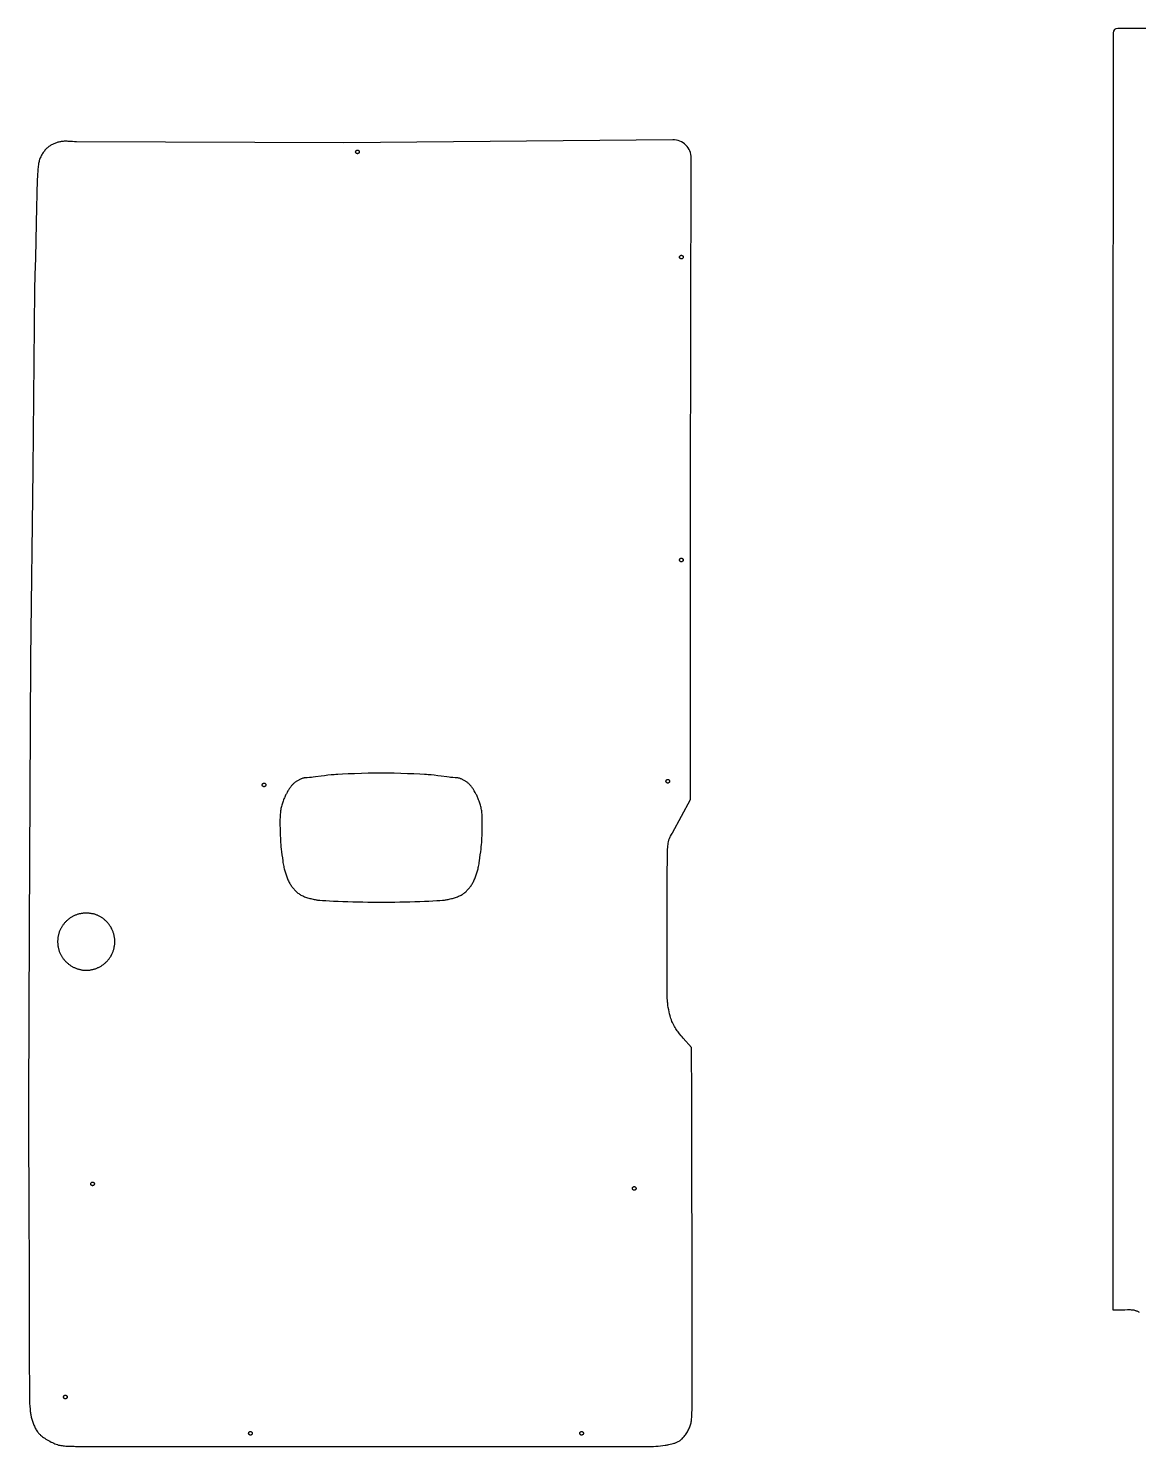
# Model space of a CAD drawing. Extents: x 358 to 7671, y 1345 to 7758.
# Drawn here: x 358 to 1582, y 1345 to 2909 of the extents above; entities that cross this region are included whole.
import ezdxf

# ---------------------------------------------------------------- set-up
doc = ezdxf.new("R2010")
doc.units = 0
doc.layers.add('Default Layer', color=1, linetype='CONTINUOUS')

msp = doc.modelspace()

# ---------------------------------------------------------------- linework, layer by layer
at = {"layer": 'Default Layer'}
msp.add_lwpolyline([(2154.3, 2908.7), (1558.8, 2908.7, 0.414055), (1553.8, 2903.7), (1553.5, 2437.1), (1553.5, 1966.2), (1553.5, 1495.4), (1555, 1495.4), (1556.5, 1495.4), (1559.8, 1495.5), (1563.2, 1495.6), (1566.5, 1495.7), (1569.6, 1495.8), (1571.1, 1495.8), (1572.5, 1495.8), (1573.7, 1495.7), (1574.8, 1495.7), (1575.7, 1495.6), (1576.1, 1495.5), (1576.5, 1495.4), (1577.2, 1495.2), (1577.9, 1495), (1578.5, 1494.8), (1579.2, 1494.6), (1579.9, 1494.3), (1580.5, 1494.1), (1581.2, 1493.8), (1581.8, 1493.5), (1582.5, 1493.1)], format="xyb", dxfattribs=at)
msp.add_lwpolyline([(1088.7, 2765.8, 0.417354), (1068.5, 2785.8), (705.7, 2782.6), (411.4, 2783.6), (410.2, 2783.7), (409.1, 2783.7), (406.8, 2783.8), (404.4, 2783.9), (402.1, 2784), (400.9, 2784.1), (399.8, 2784.1), (398.6, 2784.1), (397.6, 2784.1), (396.5, 2784), (395.5, 2783.9), (394.5, 2783.8), (393.6, 2783.6), (392.7, 2783.4), (391.8, 2783.2), (390.8, 2783), (389.9, 2782.7), (389, 2782.4), (388.1, 2782.1), (387.3, 2781.8), (386.4, 2781.5), (385.5, 2781.1), (384.7, 2780.7), (383.8, 2780.3), (383, 2779.8), (382.2, 2779.3), (381.4, 2778.8), (380.7, 2778.3), (380, 2777.7), (379.2, 2777.1), (378.5, 2776.4), (377.8, 2775.7), (377.1, 2775), (376.5, 2774.2), (375.8, 2773.4), (375.2, 2772.5), (374.5, 2771.6), (373.9, 2770.7), (373.3, 2769.8), (372.8, 2768.9), (372.3, 2767.9), (371.8, 2767), (371.3, 2766), (370.9, 2765), (370.5, 2764.1), (370.3, 2763.6), (370.2, 2763.1), (370, 2762.5), (369.9, 2761.9), (369.6, 2760.8), (369.4, 2759.5), (369.2, 2758.2), (369, 2756.8), (368.8, 2755.4), (368.7, 2753.9), (368.6, 2752.5), (368.5, 2751), (368.3, 2748), (368.2, 2745), (368, 2742.2), (367.9, 2740), (367.8, 2736.5), (367.6, 2731.7), (367.5, 2725.7), (367.1, 2711.1), (366.7, 2693.7), (365.9, 2655.4), (365.4, 2636.8), (365.1, 2620.2), (363.2, 2421.9), (360.7, 2213.9), (359.1, 1916.5), (358.2, 1724.5), (358.4, 1678.8), (358.5, 1626.9), (358.9, 1519.4), (359.1, 1471.2), (359.2, 1431.6), (359.3, 1416.2), (359.4, 1404.3), (359.5, 1396.4), (359.5, 1394.1), (359.5, 1393), (359.8, 1388.7), (360, 1386.6), (360.2, 1384.5), (360.3, 1383.4), (360.4, 1382.3), (360.6, 1381.3), (360.8, 1380.2), (361, 1379.2), (361.2, 1378.2), (361.4, 1377.1), (361.7, 1376.1), (362.4, 1374), (362.7, 1372.9), (363.1, 1371.8), (363.4, 1370.7), (363.9, 1369.6), (364.3, 1368.5), (364.8, 1367.4), (365.2, 1366.3), (365.8, 1365.2), (366.3, 1364.1), (366.9, 1363.1), (367.6, 1362.1), (368.2, 1361.1), (368.6, 1360.6), (369, 1360.2), (369.3, 1359.7), (369.7, 1359.3), (370.1, 1358.9), (370.6, 1358.4), (371, 1358), (371.5, 1357.5), (372.6, 1356.6), (373.7, 1355.7), (374.9, 1354.8), (376.2, 1353.9), (377.6, 1353.1), (379, 1352.2), (380.4, 1351.4), (381.8, 1350.6), (383.3, 1349.8), (384.7, 1349.1), (386.1, 1348.5), (387.5, 1347.9), (388.9, 1347.4), (390.2, 1346.9), (390.8, 1346.7), (391.4, 1346.5), (392.1, 1346.4), (392.7, 1346.2), (394, 1346), (395.3, 1345.8), (396.7, 1345.6), (398, 1345.5), (399.3, 1345.4), (400.6, 1345.3), (403.3, 1345.2), (406, 1345.2), (407.4, 1345.1), (408.7, 1345.1), (410, 1345), (411.4, 1344.9), (727.9, 1344.9), (771.5, 1344.9), (820.9, 1344.8), (923.3, 1344.7), (969.2, 1344.7), (1007, 1344.7), (1021.8, 1344.7), (1033.3, 1344.8), (1040.9, 1344.8), (1043.2, 1344.8), (1044.4, 1344.9), (1047, 1345), (1049.6, 1345.2), (1052.3, 1345.4), (1055, 1345.6), (1057.6, 1345.9), (1060, 1346.2), (1061.1, 1346.4), (1062.2, 1346.6), (1063.1, 1346.7), (1064, 1346.9), (1065.7, 1347.3), (1067.3, 1347.7), (1069, 1348.1), (1069.8, 1348.4), (1070.6, 1348.6), (1071.4, 1348.9), (1072.2, 1349.2), (1073, 1349.5), (1073.8, 1349.9), (1074.5, 1350.2), (1075.3, 1350.7), (1076, 1351.1), (1076.7, 1351.6), (1077.3, 1352.2), (1078, 1352.8), (1078.8, 1353.5), (1079.5, 1354.3), (1080.3, 1355.1), (1081, 1356), (1081.7, 1357), (1082.5, 1357.9), (1083.2, 1359), (1083.9, 1360), (1084.6, 1361.1), (1085.2, 1362.2), (1085.8, 1363.2), (1086.3, 1364.3), (1086.8, 1365.4), (1087.3, 1366.5), (1087.7, 1367.6), (1088, 1368.7), (1088.3, 1369.8), (1088.6, 1370.9), (1088.8, 1372), (1089, 1373.2), (1089.1, 1374.3), (1089.2, 1375.5), (1089.3, 1376.7), (1089.4, 1377.8), (1089.5, 1380.2), (1089.6, 1382.5), (1089.8, 1384.9), (1089.8, 1386.2), (1089.8, 1388.9), (1089.9, 1398.3), (1089.9, 1412.6), (1089.9, 1431.2), (1089.8, 1479), (1089.7, 1537.2), (1089.4, 1667), (1089.3, 1729.7), (1089.2, 1784.9), (1086.1, 1788.3), (1082.9, 1791.8), (1080, 1795.1), (1078.8, 1796.6), (1077.8, 1797.8), (1076, 1800), (1075.1, 1801.1), (1074.2, 1802.2), (1073.3, 1803.3), (1072.5, 1804.4), (1071.7, 1805.6), (1071.3, 1806.2), (1071, 1806.8), (1070.3, 1808.1), (1069.5, 1809.4), (1068.8, 1810.8), (1068.2, 1812.3), (1067.5, 1813.7), (1066.9, 1815.2), (1066.3, 1816.8), (1065.8, 1818.3), (1065.6, 1819), (1065.4, 1819.9), (1065.1, 1820.9), (1064.9, 1821.9), (1064.4, 1824), (1063.9, 1826.4), (1063.5, 1828.8), (1063.1, 1831.2), (1062.8, 1833.7), (1062.7, 1834.8), (1062.5, 1836), (1062.5, 1837), (1062.4, 1838.8), (1062.4, 1844.7), (1062.3, 1853.3), (1062.3, 1864.1), (1062.3, 1876.6), (1062.3, 1890.5), (1062.3, 1920.3), (1062.3, 1949.9), (1062.4, 1975.8), (1062.5, 1994.3), (1062.5, 1999.7), (1062.5, 2001.9), (1062.6, 2003.6), (1062.8, 2005.4), (1063, 2007.1), (1063.2, 2008.6), (1063.4, 2010.1), (1063.6, 2011.6), (1063.8, 2012.3), (1063.9, 2013.1), (1064.1, 2013.8), (1064.4, 2014.5), (1064.5, 2014.9), (1064.7, 2015.2), (1065.1, 2016.1), (1065.5, 2017), (1066, 2017.9), (1067.1, 2019.9), (1067.7, 2020.8), (1068.2, 2021.7), (1088, 2058.4), (1088, 2389.6), (1088.7, 2765.8)], format="xyb", close=True, dxfattribs=at)
for points in [[(718.9, 2772.4), (718.9, 2772.6), (719, 2772.8), (719, 2773), (719.1, 2773.2), (719.2, 2773.4), (719.3, 2773.6), (719.4, 2773.7), (719.5, 2773.8), (719.6, 2774), (719.8, 2774.1), (720, 2774.2), (720.1, 2774.3), (720.3, 2774.3), (720.5, 2774.4), (720.7, 2774.4), (720.9, 2774.4), (721.1, 2774.4), (721.3, 2774.4), (721.5, 2774.3), (721.7, 2774.3), (721.9, 2774.2), (722, 2774.1), (722.2, 2774), (722.3, 2773.8), (722.5, 2773.7), (722.6, 2773.6), (722.7, 2773.4), (722.8, 2773.2), (722.8, 2773), (722.9, 2772.8), (722.9, 2772.6), (722.9, 2772.4), (722.9, 2772.2), (722.9, 2772), (722.8, 2771.8), (722.8, 2771.7), (722.7, 2771.5), (722.6, 2771.3), (722.5, 2771.2), (722.3, 2771), (722.2, 2770.9), (722, 2770.8), (721.9, 2770.7), (721.7, 2770.6), (721.5, 2770.5), (721.3, 2770.5), (721.1, 2770.4), (720.9, 2770.4), (720.7, 2770.4), (720.5, 2770.5), (720.3, 2770.5), (720.1, 2770.6), (720, 2770.7), (719.8, 2770.8), (719.6, 2770.9), (719.5, 2771), (719.4, 2771.2), (719.3, 2771.3), (719.2, 2771.5), (719.1, 2771.7), (719, 2771.8), (719, 2772), (718.9, 2772.2), (718.9, 2772.4)], [(1075.9, 2656.4), (1075.9, 2656.6), (1076, 2656.8), (1076, 2657), (1076.1, 2657.2), (1076.2, 2657.4), (1076.3, 2657.6), (1076.4, 2657.7), (1076.5, 2657.8), (1076.6, 2658), (1076.8, 2658.1), (1077, 2658.2), (1077.1, 2658.3), (1077.3, 2658.3), (1077.5, 2658.4), (1077.7, 2658.4), (1077.9, 2658.4), (1078.1, 2658.4), (1078.3, 2658.4), (1078.5, 2658.3), (1078.7, 2658.3), (1078.9, 2658.2), (1079, 2658.1), (1079.2, 2658), (1079.3, 2657.8), (1079.5, 2657.7), (1079.6, 2657.6), (1079.7, 2657.4), (1079.8, 2657.2), (1079.8, 2657), (1079.9, 2656.8), (1079.9, 2656.6), (1079.9, 2656.4), (1079.9, 2656.2), (1079.9, 2656), (1079.8, 2655.8), (1079.8, 2655.7), (1079.7, 2655.5), (1079.6, 2655.3), (1079.5, 2655.2), (1079.3, 2655), (1079.2, 2654.9), (1079, 2654.8), (1078.9, 2654.7), (1078.7, 2654.6), (1078.5, 2654.5), (1078.3, 2654.5), (1078.1, 2654.4), (1077.9, 2654.4), (1077.7, 2654.4), (1077.5, 2654.5), (1077.3, 2654.5), (1077.1, 2654.6), (1077, 2654.7), (1076.8, 2654.8), (1076.6, 2654.9), (1076.5, 2655), (1076.4, 2655.2), (1076.3, 2655.3), (1076.2, 2655.5), (1076.1, 2655.7), (1076, 2655.8), (1076, 2656), (1075.9, 2656.2), (1075.9, 2656.4)], [(1075.9, 2322.4), (1075.9, 2322.6), (1076, 2322.8), (1076, 2323), (1076.1, 2323.2), (1076.2, 2323.4), (1076.3, 2323.6), (1076.4, 2323.7), (1076.5, 2323.8), (1076.6, 2324), (1076.8, 2324.1), (1077, 2324.2), (1077.1, 2324.3), (1077.3, 2324.3), (1077.5, 2324.4), (1077.7, 2324.4), (1077.9, 2324.4), (1078.1, 2324.4), (1078.3, 2324.4), (1078.5, 2324.3), (1078.7, 2324.3), (1078.9, 2324.2), (1079, 2324.1), (1079.2, 2324), (1079.3, 2323.8), (1079.5, 2323.7), (1079.6, 2323.6), (1079.7, 2323.4), (1079.8, 2323.2), (1079.8, 2323), (1079.9, 2322.8), (1079.9, 2322.6), (1079.9, 2322.4), (1079.9, 2322.2), (1079.9, 2322), (1079.8, 2321.8), (1079.8, 2321.7), (1079.7, 2321.5), (1079.6, 2321.3), (1079.5, 2321.2), (1079.3, 2321), (1079.2, 2320.9), (1079, 2320.8), (1078.9, 2320.7), (1078.7, 2320.6), (1078.5, 2320.5), (1078.3, 2320.5), (1078.1, 2320.4), (1077.9, 2320.4), (1077.7, 2320.4), (1077.5, 2320.5), (1077.3, 2320.5), (1077.1, 2320.6), (1077, 2320.7), (1076.8, 2320.8), (1076.6, 2320.9), (1076.5, 2321), (1076.4, 2321.2), (1076.3, 2321.3), (1076.2, 2321.5), (1076.1, 2321.7), (1076, 2321.8), (1076, 2322), (1075.9, 2322.2), (1075.9, 2322.4)], [(747.3, 1945), (751.9, 1945), (756.9, 1945.1), (762.1, 1945.2), (767.6, 1945.3), (773.1, 1945.4), (778.6, 1945.6), (784.1, 1945.8), (789.5, 1945.9), (794.7, 1946.2), (799.6, 1946.4), (804.1, 1946.6), (808.2, 1946.8), (811.7, 1947), (814.7, 1947.3), (815.9, 1947.4), (817, 1947.5), (817.8, 1947.6), (818.5, 1947.7), (819.7, 1947.9), (820.9, 1948.1), (822, 1948.4), (823.2, 1948.7), (824.4, 1949), (825.6, 1949.3), (826.8, 1949.6), (828, 1949.9), (829.1, 1950.3), (830.2, 1950.7), (831.3, 1951.1), (832.4, 1951.6), (833.4, 1952), (834.4, 1952.5), (835.3, 1953), (836.2, 1953.5), (837, 1954), (837.8, 1954.6), (838.6, 1955.2), (839.4, 1955.8), (840.2, 1956.5), (840.9, 1957.2), (841.6, 1957.9), (842.3, 1958.6), (843, 1959.3), (843.7, 1960.1), (844.3, 1960.9), (844.9, 1961.7), (845.5, 1962.5), (846.1, 1963.3), (846.7, 1964.1), (847.2, 1964.9), (847.7, 1965.8), (848.2, 1966.7), (848.7, 1967.7), (849.2, 1968.7), (849.7, 1969.7), (850.1, 1970.7), (850.6, 1971.8), (851, 1972.9), (851.4, 1974.1), (851.8, 1975.2), (852.1, 1976.4), (852.5, 1977.5), (853.2, 1979.8), (853.8, 1982), (854.1, 1983.2), (854.3, 1984.5), (854.6, 1985.9), (854.9, 1987.4), (855.1, 1989), (855.4, 1990.6), (855.9, 1993.9), (856.3, 1997.3), (856.7, 2000.5), (857.1, 2003.5), (857.3, 2006.2), (857.6, 2008.6), (857.8, 2011), (857.9, 2013.4), (858.1, 2015.9), (858.2, 2018.3), (858.3, 2020.7), (858.3, 2023.2), (858.4, 2025.6), (858.4, 2030.8), (858.4, 2033.7), (858.4, 2036.5), (858.4, 2038), (858.3, 2039.4), (858.3, 2040.8), (858.2, 2042.1), (858.1, 2043.5), (857.9, 2044.7), (857.8, 2046), (857.6, 2047.1), (857.3, 2048.3), (857.1, 2049.5), (856.7, 2050.7), (856.4, 2051.9), (856.1, 2053.1), (855.7, 2054.3), (855.3, 2055.5), (854.9, 2056.6), (854.4, 2057.8), (854, 2058.9), (853.6, 2060), (853.1, 2061), (852.7, 2062), (852.3, 2063), (851.9, 2063.9), (851.5, 2064.7), (850.6, 2066.2), (849.7, 2067.8), (849.2, 2068.5), (848.8, 2069.3), (848.3, 2070.1), (847.7, 2070.8), (847.2, 2071.6), (846.7, 2072.3), (846.2, 2073), (845.6, 2073.6), (845.1, 2074.2), (844.5, 2074.8), (844, 2075.4), (843.5, 2075.9), (842.9, 2076.4), (842.3, 2076.8), (841.7, 2077.3), (841.1, 2077.7), (840.5, 2078.2), (839.9, 2078.6), (839.2, 2079), (838.5, 2079.4), (837.9, 2079.7), (837.2, 2080.1), (836.6, 2080.4), (835.9, 2080.7), (835.3, 2081), (834.6, 2081.2), (834, 2081.5), (833.4, 2081.7), (832.8, 2081.8), (832.2, 2082), (831.6, 2082.1), (831, 2082.2), (830.4, 2082.3), (829.8, 2082.3), (828.6, 2082.4), (826.1, 2082.5), (824.8, 2082.6), (824.2, 2082.6), (823.6, 2082.7), (821.9, 2082.9), (819.5, 2083.2), (813, 2084.1), (809.4, 2084.6), (805.6, 2085), (802, 2085.4), (800.3, 2085.6), (798.7, 2085.7), (796.9, 2085.9), (794.8, 2086), (789.5, 2086.3), (783.2, 2086.6), (776.2, 2086.8), (768.7, 2087.1), (761.2, 2087.3), (757.4, 2087.3), (753.8, 2087.4), (750.3, 2087.4), (747, 2087.4), (743.6, 2087.4), (740.1, 2087.4), (736.5, 2087.3), (732.8, 2087.3), (725.2, 2087.1), (717.8, 2086.8), (710.8, 2086.6), (704.4, 2086.3), (699.2, 2086), (697, 2085.9), (695.3, 2085.7), (693.7, 2085.6), (691.9, 2085.4), (688.3, 2085), (684.6, 2084.6), (680.9, 2084.1), (674.5, 2083.2), (672, 2082.9), (670.4, 2082.7), (669.7, 2082.6), (669.1, 2082.6), (667.9, 2082.5), (665.4, 2082.4), (664.2, 2082.3), (663.5, 2082.3), (662.9, 2082.2), (662.3, 2082.1), (661.7, 2082), (661.1, 2081.8), (660.5, 2081.7), (659.9, 2081.5), (659.3, 2081.2), (658.7, 2081), (658, 2080.7), (657.4, 2080.4), (656.7, 2080.1), (656.1, 2079.7), (655.4, 2079.4), (654.7, 2079), (654.1, 2078.6), (653.5, 2078.2), (652.8, 2077.7), (652.2, 2077.3), (651.6, 2076.8), (651, 2076.4), (650.5, 2075.9), (650, 2075.4), (649.4, 2074.8), (648.9, 2074.2), (648.3, 2073.6), (647.8, 2073), (647.3, 2072.3), (646.7, 2071.6), (646.2, 2070.8), (645.7, 2070.1), (645.2, 2069.3), (644.7, 2068.5), (644.2, 2067.8), (643.3, 2066.2), (642.5, 2064.7), (642.1, 2063.9), (641.7, 2063), (641.2, 2062), (640.8, 2061), (640.4, 2060), (639.9, 2058.9), (639.5, 2057.8), (639.1, 2056.6), (638.7, 2055.5), (638.3, 2054.3), (637.9, 2053.1), (637.5, 2051.9), (637.2, 2050.7), (636.9, 2049.5), (636.6, 2048.3), (636.4, 2047.1), (636.2, 2046), (636, 2044.7), (635.9, 2043.5), (635.8, 2042.1), (635.7, 2040.8), (635.6, 2039.4), (635.6, 2038), (635.5, 2036.5), (635.5, 2033.7), (635.5, 2030.8), (635.6, 2025.6), (635.6, 2023.2), (635.7, 2020.7), (635.8, 2018.3), (635.9, 2015.9), (636, 2013.4), (636.2, 2011), (636.4, 2008.6), (636.6, 2006.2), (636.9, 2003.5), (637.2, 2000.5), (637.6, 1997.3), (638.1, 1993.9), (638.5, 1990.6), (638.8, 1989), (639.1, 1987.4), (639.3, 1985.9), (639.6, 1984.5), (639.9, 1983.2), (640.2, 1982), (640.8, 1979.8), (641.5, 1977.5), (641.8, 1976.4), (642.2, 1975.2), (642.6, 1974.1), (643, 1972.9), (643.4, 1971.8), (643.8, 1970.7), (644.3, 1969.7), (644.7, 1968.7), (645.2, 1967.7), (645.7, 1966.7), (646.2, 1965.8), (646.7, 1964.9), (647.3, 1964.1), (647.8, 1963.3), (648.4, 1962.5), (649, 1961.7), (649.6, 1960.9), (650.3, 1960.1), (651, 1959.3), (651.6, 1958.6), (652.3, 1957.9), (653, 1957.2), (653.8, 1956.5), (654.5, 1955.8), (655.3, 1955.2), (656.1, 1954.6), (656.9, 1954), (657.8, 1953.5), (658.6, 1953), (659.5, 1952.5), (660.5, 1952), (661.5, 1951.6), (662.6, 1951.1), (663.7, 1950.7), (664.8, 1950.3), (666, 1949.9), (667.2, 1949.6), (668.3, 1949.3), (669.5, 1949), (670.7, 1948.7), (671.9, 1948.4), (673.1, 1948.1), (674.3, 1947.9), (675.4, 1947.7), (676.1, 1947.6), (677, 1947.5), (678.1, 1947.4), (679.3, 1947.3), (682.3, 1947), (685.9, 1946.8), (690, 1946.6), (694.6, 1946.4), (699.5, 1946.2), (704.7, 1945.9), (710.2, 1945.8), (715.7, 1945.6), (721.3, 1945.4), (726.9, 1945.3), (732.3, 1945.2), (737.6, 1945.1), (742.6, 1945), (747.3, 1945)], [(1060.9, 2078.4), (1060.9, 2078.6), (1061, 2078.8), (1061, 2079), (1061.1, 2079.2), (1061.2, 2079.4), (1061.3, 2079.6), (1061.4, 2079.7), (1061.5, 2079.8), (1061.6, 2080), (1061.8, 2080.1), (1062, 2080.2), (1062.1, 2080.3), (1062.3, 2080.3), (1062.5, 2080.4), (1062.7, 2080.4), (1062.9, 2080.4), (1063.1, 2080.4), (1063.3, 2080.4), (1063.5, 2080.3), (1063.7, 2080.3), (1063.9, 2080.2), (1064, 2080.1), (1064.2, 2080), (1064.3, 2079.8), (1064.5, 2079.7), (1064.6, 2079.6), (1064.7, 2079.4), (1064.8, 2079.2), (1064.8, 2079), (1064.9, 2078.8), (1064.9, 2078.6), (1064.9, 2078.4), (1064.9, 2078.2), (1064.9, 2078), (1064.8, 2077.8), (1064.8, 2077.7), (1064.7, 2077.5), (1064.6, 2077.3), (1064.5, 2077.2), (1064.3, 2077), (1064.2, 2076.9), (1064, 2076.8), (1063.9, 2076.7), (1063.7, 2076.6), (1063.5, 2076.5), (1063.3, 2076.5), (1063.1, 2076.4), (1062.9, 2076.4), (1062.7, 2076.4), (1062.5, 2076.5), (1062.3, 2076.5), (1062.1, 2076.6), (1062, 2076.7), (1061.8, 2076.8), (1061.6, 2076.9), (1061.5, 2077), (1061.4, 2077.2), (1061.3, 2077.3), (1061.2, 2077.5), (1061.1, 2077.7), (1061, 2077.8), (1061, 2078), (1060.9, 2078.2), (1060.9, 2078.4)], [(615.9, 2074.4), (615.9, 2074.6), (616, 2074.8), (616, 2075), (616.1, 2075.2), (616.2, 2075.4), (616.3, 2075.6), (616.4, 2075.7), (616.5, 2075.8), (616.6, 2076), (616.8, 2076.1), (617, 2076.2), (617.1, 2076.3), (617.3, 2076.3), (617.5, 2076.4), (617.7, 2076.4), (617.9, 2076.4), (618.1, 2076.4), (618.3, 2076.4), (618.5, 2076.3), (618.7, 2076.3), (618.9, 2076.2), (619, 2076.1), (619.2, 2076), (619.3, 2075.8), (619.5, 2075.7), (619.6, 2075.6), (619.7, 2075.4), (619.8, 2075.2), (619.8, 2075), (619.9, 2074.8), (619.9, 2074.6), (619.9, 2074.4), (619.9, 2074.2), (619.9, 2074), (619.8, 2073.8), (619.8, 2073.7), (619.7, 2073.5), (619.6, 2073.3), (619.5, 2073.2), (619.3, 2073), (619.2, 2072.9), (619, 2072.8), (618.9, 2072.7), (618.7, 2072.6), (618.5, 2072.5), (618.3, 2072.5), (618.1, 2072.4), (617.9, 2072.4), (617.7, 2072.4), (617.5, 2072.5), (617.3, 2072.5), (617.1, 2072.6), (617, 2072.7), (616.8, 2072.8), (616.6, 2072.9), (616.5, 2073), (616.4, 2073.2), (616.3, 2073.3), (616.2, 2073.5), (616.1, 2073.7), (616, 2073.8), (616, 2074), (615.9, 2074.2), (615.9, 2074.4)], [(390.4, 1901.6), (390.4, 1900.8), (390.5, 1900), (390.5, 1899.2), (390.6, 1898.4), (390.7, 1897.6), (390.8, 1896.8), (390.9, 1896), (391.1, 1895.2), (391.2, 1894.5), (391.4, 1893.7), (391.6, 1893), (391.9, 1892.2), (392.1, 1891.5), (392.3, 1890.7), (392.6, 1890), (392.9, 1889.3), (393.2, 1888.6), (393.5, 1887.9), (393.9, 1887.2), (394.2, 1886.6), (394.6, 1885.9), (395, 1885.2), (395.4, 1884.6), (395.8, 1884), (396.2, 1883.3), (396.7, 1882.7), (397.2, 1882.1), (397.6, 1881.5), (398.1, 1881), (398.6, 1880.4), (399.1, 1879.8), (399.7, 1879.3), (400.2, 1878.8), (400.8, 1878.3), (401.3, 1877.8), (401.9, 1877.3), (402.5, 1876.8), (403.1, 1876.3), (403.7, 1875.9), (404.3, 1875.5), (405, 1875), (405.6, 1874.6), (406.3, 1874.3), (406.9, 1873.9), (407.6, 1873.5), (408.3, 1873.2), (409, 1872.9), (409.7, 1872.6), (410.4, 1872.3), (411.1, 1872), (411.8, 1871.7), (412.6, 1871.5), (413.3, 1871.3), (414.1, 1871.1), (414.8, 1870.9), (415.6, 1870.7), (416.4, 1870.6), (417.1, 1870.4), (417.9, 1870.3), (418.7, 1870.2), (419.5, 1870.2), (420.3, 1870.1), (421.1, 1870.1), (421.9, 1870.1), (422.7, 1870.1), (423.6, 1870.1), (424.4, 1870.2), (425.2, 1870.2), (425.9, 1870.3), (426.7, 1870.4), (427.5, 1870.6), (428.3, 1870.7), (429.1, 1870.9), (429.8, 1871.1), (430.6, 1871.3), (431.3, 1871.5), (432, 1871.7), (432.8, 1872), (433.5, 1872.3), (434.2, 1872.6), (434.9, 1872.9), (435.6, 1873.2), (436.3, 1873.5), (437, 1873.9), (437.6, 1874.3), (438.3, 1874.6), (438.9, 1875), (439.5, 1875.5), (440.2, 1875.9), (440.8, 1876.3), (441.4, 1876.8), (442, 1877.3), (442.6, 1877.8), (443.1, 1878.3), (443.7, 1878.8), (444.2, 1879.3), (444.7, 1879.8), (445.3, 1880.4), (445.8, 1881), (446.2, 1881.5), (446.7, 1882.1), (447.2, 1882.7), (447.6, 1883.3), (448.1, 1884), (448.5, 1884.6), (448.9, 1885.2), (449.3, 1885.9), (449.6, 1886.6), (450, 1887.2), (450.3, 1887.9), (450.7, 1888.6), (451, 1889.3), (451.3, 1890), (451.5, 1890.7), (451.8, 1891.5), (452, 1892.2), (452.2, 1893), (452.4, 1893.7), (452.6, 1894.5), (452.8, 1895.2), (452.9, 1896), (453.1, 1896.8), (453.2, 1897.6), (453.3, 1898.4), (453.3, 1899.2), (453.4, 1900), (453.4, 1900.8), (453.4, 1901.6), (453.4, 1902.4), (453.4, 1903.2), (453.3, 1904), (453.3, 1904.8), (453.2, 1905.6), (453.1, 1906.4), (452.9, 1907.2), (452.8, 1907.9), (452.6, 1908.7), (452.4, 1909.5), (452.2, 1910.2), (452, 1910.9), (451.8, 1911.7), (451.5, 1912.4), (451.3, 1913.1), (451, 1913.8), (450.7, 1914.5), (450.3, 1915.2), (450, 1915.9), (449.6, 1916.6), (449.3, 1917.3), (448.9, 1917.9), (448.5, 1918.6), (448.1, 1919.2), (447.6, 1919.8), (447.2, 1920.4), (446.7, 1921), (446.2, 1921.6), (445.8, 1922.2), (445.3, 1922.8), (444.7, 1923.3), (444.2, 1923.9), (443.7, 1924.4), (443.1, 1924.9), (442.6, 1925.4), (442, 1925.9), (441.4, 1926.4), (440.8, 1926.8), (440.2, 1927.3), (439.5, 1927.7), (438.9, 1928.1), (438.3, 1928.5), (437.6, 1928.9), (437, 1929.3), (436.3, 1929.6), (435.6, 1930), (434.9, 1930.3), (434.2, 1930.6), (433.5, 1930.9), (432.8, 1931.2), (432, 1931.4), (431.3, 1931.7), (430.6, 1931.9), (429.8, 1932.1), (429.1, 1932.3), (428.3, 1932.4), (427.5, 1932.6), (426.7, 1932.7), (425.9, 1932.8), (425.2, 1932.9), (424.4, 1933), (423.6, 1933), (422.7, 1933.1), (421.9, 1933.1), (421.1, 1933.1), (420.3, 1933), (419.5, 1933), (418.7, 1932.9), (417.9, 1932.8), (417.1, 1932.7), (416.4, 1932.6), (415.6, 1932.4), (414.8, 1932.3), (414.1, 1932.1), (413.3, 1931.9), (412.6, 1931.7), (411.8, 1931.4), (411.1, 1931.2), (410.4, 1930.9), (409.7, 1930.6), (409, 1930.3), (408.3, 1930), (407.6, 1929.6), (406.9, 1929.3), (406.3, 1928.9), (405.6, 1928.5), (405, 1928.1), (404.3, 1927.7), (403.7, 1927.3), (403.1, 1926.8), (402.5, 1926.4), (401.9, 1925.9), (401.3, 1925.4), (400.8, 1924.9), (400.2, 1924.4), (399.7, 1923.9), (399.1, 1923.3), (398.6, 1922.8), (398.1, 1922.2), (397.6, 1921.6), (397.2, 1921), (396.7, 1920.4), (396.2, 1919.8), (395.8, 1919.2), (395.4, 1918.6), (395, 1917.9), (394.6, 1917.3), (394.2, 1916.6), (393.9, 1915.9), (393.5, 1915.2), (393.2, 1914.5), (392.9, 1913.8), (392.6, 1913.1), (392.3, 1912.4), (392.1, 1911.7), (391.9, 1910.9), (391.6, 1910.2), (391.4, 1909.5), (391.2, 1908.7), (391.1, 1907.9), (390.9, 1907.2), (390.8, 1906.4), (390.7, 1905.6), (390.6, 1904.8), (390.5, 1904), (390.5, 1903.2), (390.4, 1902.4), (390.4, 1901.6)], [(426.9, 1634.4), (426.9, 1634.6), (427, 1634.8), (427, 1635), (427.1, 1635.2), (427.2, 1635.4), (427.3, 1635.6), (427.4, 1635.7), (427.5, 1635.8), (427.6, 1636), (427.8, 1636.1), (428, 1636.2), (428.1, 1636.3), (428.3, 1636.3), (428.5, 1636.4), (428.7, 1636.4), (428.9, 1636.4), (429.1, 1636.4), (429.3, 1636.4), (429.5, 1636.3), (429.7, 1636.3), (429.9, 1636.2), (430, 1636.1), (430.2, 1636), (430.3, 1635.8), (430.5, 1635.7), (430.6, 1635.6), (430.7, 1635.4), (430.8, 1635.2), (430.8, 1635), (430.9, 1634.8), (430.9, 1634.6), (430.9, 1634.4), (430.9, 1634.2), (430.9, 1634), (430.8, 1633.8), (430.8, 1633.7), (430.7, 1633.5), (430.6, 1633.3), (430.5, 1633.2), (430.3, 1633), (430.2, 1632.9), (430, 1632.8), (429.9, 1632.7), (429.7, 1632.6), (429.5, 1632.5), (429.3, 1632.5), (429.1, 1632.4), (428.9, 1632.4), (428.7, 1632.4), (428.5, 1632.5), (428.3, 1632.5), (428.1, 1632.6), (428, 1632.7), (427.8, 1632.8), (427.6, 1632.9), (427.5, 1633), (427.4, 1633.2), (427.3, 1633.3), (427.2, 1633.5), (427.1, 1633.7), (427, 1633.8), (427, 1634), (426.9, 1634.2), (426.9, 1634.4)], [(1023.9, 1629.4), (1023.9, 1629.6), (1024, 1629.8), (1024, 1630), (1024.1, 1630.2), (1024.2, 1630.4), (1024.3, 1630.6), (1024.4, 1630.7), (1024.5, 1630.8), (1024.6, 1631), (1024.8, 1631.1), (1025, 1631.2), (1025.1, 1631.3), (1025.3, 1631.3), (1025.5, 1631.4), (1025.7, 1631.4), (1025.9, 1631.4), (1026.1, 1631.4), (1026.3, 1631.4), (1026.5, 1631.3), (1026.7, 1631.3), (1026.9, 1631.2), (1027, 1631.1), (1027.2, 1631), (1027.3, 1630.8), (1027.5, 1630.7), (1027.6, 1630.6), (1027.7, 1630.4), (1027.8, 1630.2), (1027.8, 1630), (1027.9, 1629.8), (1027.9, 1629.6), (1027.9, 1629.4), (1027.9, 1629.2), (1027.9, 1629), (1027.8, 1628.8), (1027.8, 1628.7), (1027.7, 1628.5), (1027.6, 1628.3), (1027.5, 1628.2), (1027.3, 1628), (1027.2, 1627.9), (1027, 1627.8), (1026.9, 1627.7), (1026.7, 1627.6), (1026.5, 1627.5), (1026.3, 1627.5), (1026.1, 1627.4), (1025.9, 1627.4), (1025.7, 1627.4), (1025.5, 1627.5), (1025.3, 1627.5), (1025.1, 1627.6), (1025, 1627.7), (1024.8, 1627.8), (1024.6, 1627.9), (1024.5, 1628), (1024.4, 1628.2), (1024.3, 1628.3), (1024.2, 1628.5), (1024.1, 1628.7), (1024, 1628.8), (1024, 1629), (1023.9, 1629.2), (1023.9, 1629.4)], [(396.9, 1399.4), (396.9, 1399.6), (397, 1399.8), (397, 1400), (397.1, 1400.2), (397.2, 1400.4), (397.3, 1400.6), (397.4, 1400.7), (397.5, 1400.8), (397.6, 1401), (397.8, 1401.1), (398, 1401.2), (398.1, 1401.3), (398.3, 1401.3), (398.5, 1401.4), (398.7, 1401.4), (398.9, 1401.4), (399.1, 1401.4), (399.3, 1401.4), (399.5, 1401.3), (399.7, 1401.3), (399.9, 1401.2), (400, 1401.1), (400.2, 1401), (400.3, 1400.8), (400.5, 1400.7), (400.6, 1400.6), (400.7, 1400.4), (400.8, 1400.2), (400.8, 1400), (400.9, 1399.8), (400.9, 1399.6), (400.9, 1399.4), (400.9, 1399.2), (400.9, 1399), (400.8, 1398.8), (400.8, 1398.7), (400.7, 1398.5), (400.6, 1398.3), (400.5, 1398.2), (400.3, 1398), (400.2, 1397.9), (400, 1397.8), (399.9, 1397.7), (399.7, 1397.6), (399.5, 1397.5), (399.3, 1397.5), (399.1, 1397.4), (398.9, 1397.4), (398.7, 1397.4), (398.5, 1397.5), (398.3, 1397.5), (398.1, 1397.6), (398, 1397.7), (397.8, 1397.8), (397.6, 1397.9), (397.5, 1398), (397.4, 1398.2), (397.3, 1398.3), (397.2, 1398.5), (397.1, 1398.7), (397, 1398.8), (397, 1399), (396.9, 1399.2), (396.9, 1399.4)], [(600.9, 1359.4), (600.9, 1359.6), (601, 1359.8), (601, 1360), (601.1, 1360.2), (601.2, 1360.4), (601.3, 1360.6), (601.4, 1360.7), (601.5, 1360.8), (601.6, 1361), (601.8, 1361.1), (602, 1361.2), (602.1, 1361.3), (602.3, 1361.3), (602.5, 1361.4), (602.7, 1361.4), (602.9, 1361.4), (603.1, 1361.4), (603.3, 1361.4), (603.5, 1361.3), (603.7, 1361.3), (603.9, 1361.2), (604, 1361.1), (604.2, 1361), (604.3, 1360.8), (604.5, 1360.7), (604.6, 1360.6), (604.7, 1360.4), (604.8, 1360.2), (604.8, 1360), (604.9, 1359.8), (604.9, 1359.6), (604.9, 1359.4), (604.9, 1359.2), (604.9, 1359), (604.8, 1358.8), (604.8, 1358.7), (604.7, 1358.5), (604.6, 1358.3), (604.5, 1358.2), (604.3, 1358), (604.2, 1357.9), (604, 1357.8), (603.9, 1357.7), (603.7, 1357.6), (603.5, 1357.5), (603.3, 1357.5), (603.1, 1357.4), (602.9, 1357.4), (602.7, 1357.4), (602.5, 1357.5), (602.3, 1357.5), (602.1, 1357.6), (602, 1357.7), (601.8, 1357.8), (601.6, 1357.9), (601.5, 1358), (601.4, 1358.2), (601.3, 1358.3), (601.2, 1358.5), (601.1, 1358.7), (601, 1358.8), (601, 1359), (600.9, 1359.2), (600.9, 1359.4)], [(965.9, 1359.4), (965.9, 1359.6), (966, 1359.8), (966, 1360), (966.1, 1360.2), (966.2, 1360.4), (966.3, 1360.6), (966.4, 1360.7), (966.5, 1360.8), (966.6, 1361), (966.8, 1361.1), (967, 1361.2), (967.1, 1361.3), (967.3, 1361.3), (967.5, 1361.4), (967.7, 1361.4), (967.9, 1361.4), (968.1, 1361.4), (968.3, 1361.4), (968.5, 1361.3), (968.7, 1361.3), (968.9, 1361.2), (969, 1361.1), (969.2, 1361), (969.3, 1360.8), (969.5, 1360.7), (969.6, 1360.6), (969.7, 1360.4), (969.8, 1360.2), (969.8, 1360), (969.9, 1359.8), (969.9, 1359.6), (969.9, 1359.4), (969.9, 1359.2), (969.9, 1359), (969.8, 1358.8), (969.8, 1358.7), (969.7, 1358.5), (969.6, 1358.3), (969.5, 1358.2), (969.3, 1358), (969.2, 1357.9), (969, 1357.8), (968.9, 1357.7), (968.7, 1357.6), (968.5, 1357.5), (968.3, 1357.5), (968.1, 1357.4), (967.9, 1357.4), (967.7, 1357.4), (967.5, 1357.5), (967.3, 1357.5), (967.1, 1357.6), (967, 1357.7), (966.8, 1357.8), (966.6, 1357.9), (966.5, 1358), (966.4, 1358.2), (966.3, 1358.3), (966.2, 1358.5), (966.1, 1358.7), (966, 1358.8), (966, 1359), (965.9, 1359.2), (965.9, 1359.4)]]:
    msp.add_lwpolyline(points, close=True, dxfattribs=at)

doc.saveas('drawing.dxf')
